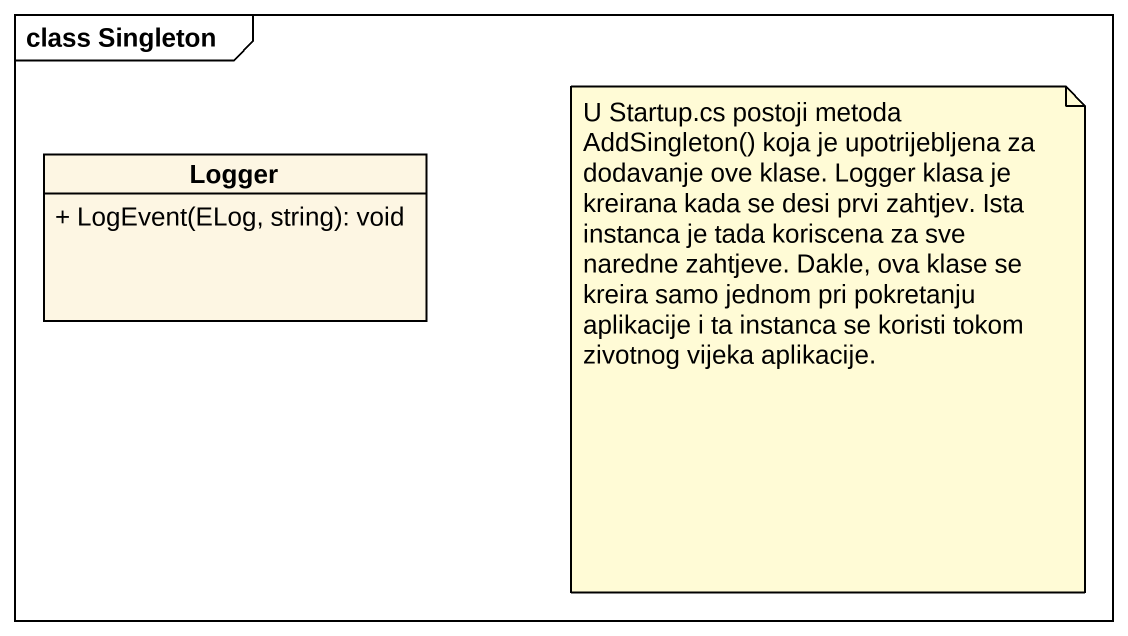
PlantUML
@startuml
mainframe class Singleton
hide circle
hide empty members
skinparam classAttributeIconSize 0
class Logger {
  + LogEvent(ELog, string): void
}
note as N1
  U Startup.cs postoji metoda AddSingleton() koja je upotrijebljena za dodavanje ove klase. Logger klasa je kreirana kada se desi prvi zahtjev. Ista instanca je tada koriscena za sve naredne zahtjeve. Dakle, ova klase se kreira samo jednom pri pokretanju aplikacije i ta instanca se koristi tokom zivotnog vijeka aplikacije.
end note
@enduml
